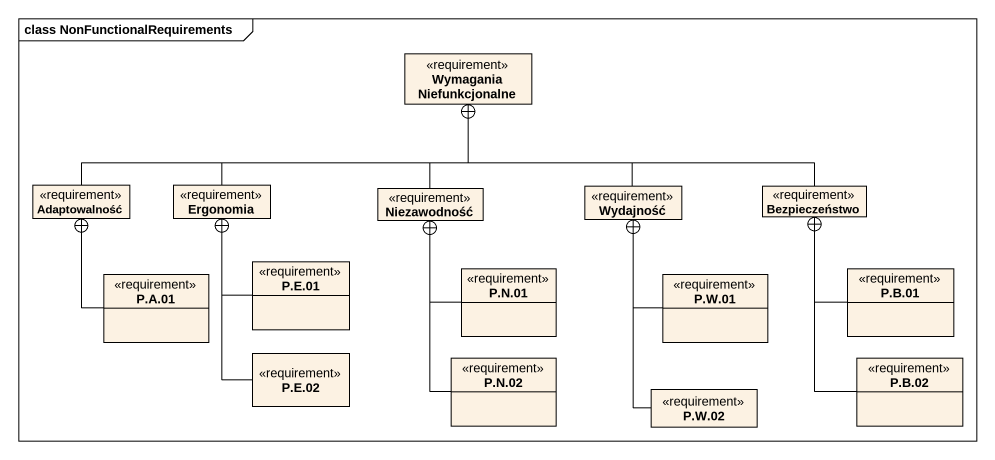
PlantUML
@startuml
mainframe class NonFunctionalRequirements
hide circle
hide empty members
class "Wymagania Niefunkcjonalne" as Wymagania_Niefunkcjonalne <<requirement>>
class Adaptowalność <<requirement>>
class Ergonomia <<requirement>>
class Niezawodność <<requirement>>
class Wydajność <<requirement>>
class Bezpieczeństwo <<requirement>>
class "P.A.01" as P_A_01 <<requirement>>
class "P.E.01" as P_E_01 <<requirement>>
class "P.N.01" as P_N_01 <<requirement>>
class "P.W.01" as P_W_01 <<requirement>>
class "P.B.01" as P_B_01 <<requirement>>
class "P.E.02" as P_E_02 <<requirement>>
class "P.N.02" as P_N_02 <<requirement>>
class "P.W.02" as P_W_02 <<requirement>>
class "P.B.02" as P_B_02 <<requirement>>
Adaptowalność -right-+ Wymagania_Niefunkcjonalne
Ergonomia -right-+ Wymagania_Niefunkcjonalne
Niezawodność -up-+ Wymagania_Niefunkcjonalne
Wydajność -up-+ Wymagania_Niefunkcjonalne
Bezpieczeństwo -left-+ Wymagania_Niefunkcjonalne
P_A_01 -up-+ Adaptowalność
P_E_01 -up-+ Ergonomia
P_N_01 -up-+ Niezawodność
P_W_01 -up-+ Wydajność
P_B_01 -up-+ Bezpieczeństwo
P_E_02 -up-+ Ergonomia
P_N_02 -up-+ Niezawodność
P_W_02 -up-+ Wydajność
P_B_02 -up-+ Bezpieczeństwo
@enduml
